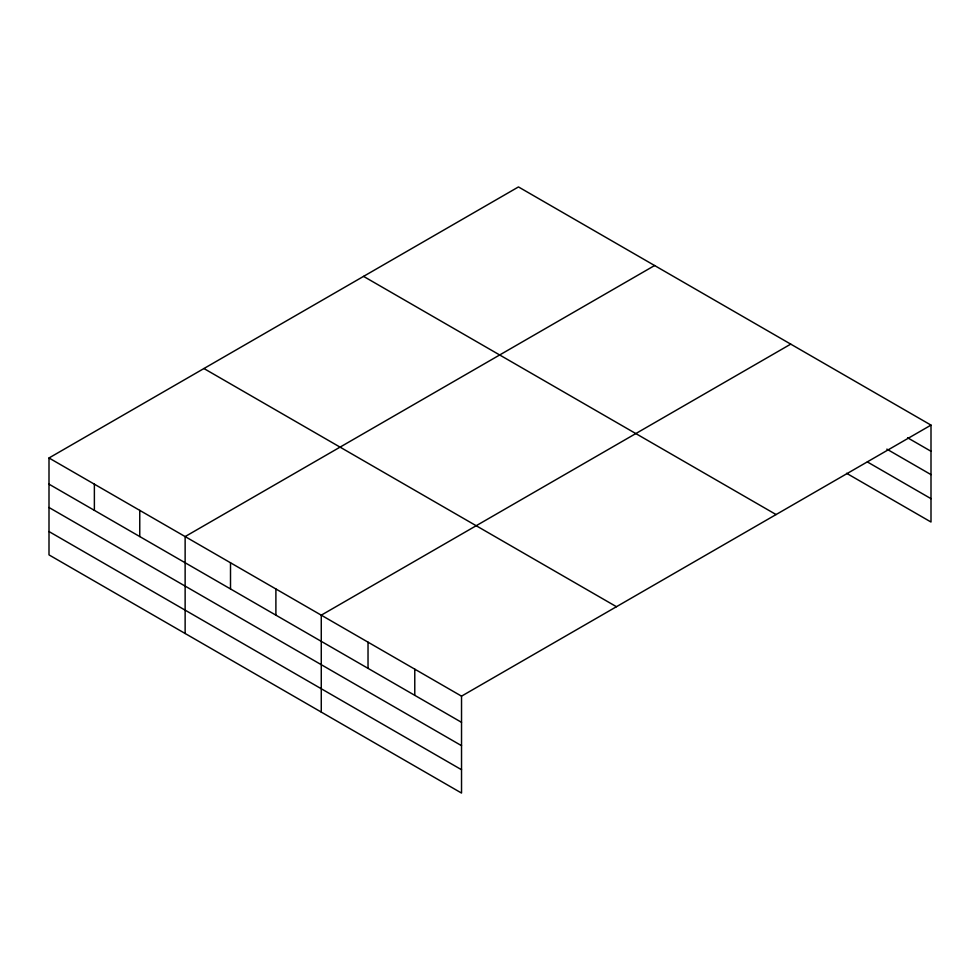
<?xml version="1.0" encoding="UTF-8"?>
<svg xmlns="http://www.w3.org/2000/svg" width="980" height="980" viewBox="0 0 980 980"><rect width="100%" height="100%" fill="white"/><g stroke="black" fill="none" stroke-linecap="round" stroke-linejoin="round"><path stroke-width="1.47" d="M931 425.112L518.469 186.935L49 457.979L49 554.888L461.531 793.065L461.531 696.155L931 425.112L931 522.022L846.585 473.291M654.603 265.531L185.134 536.575L185.134 633.497M790.738 344.127L321.269 615.171L321.269 712.092M907.627 437.791L931 451.278M886.839 449.134L931 474.626M867.361 461.935L931 498.673M363.543 276.372L776.074 514.549M203.926 368.529L616.457 606.706M49 457.979L461.531 696.155M49 484.157L461.531 722.333M49 507.493L461.531 745.67M49 531.552L461.531 769.729M414.773 669.156L414.773 695.335M368.027 642.17L368.027 668.348M275.894 588.968L275.894 615.146M230.508 562.777L230.508 588.956M139.76 510.372L139.76 536.55M94.374 484.181L94.374 510.36"/></g></svg>
